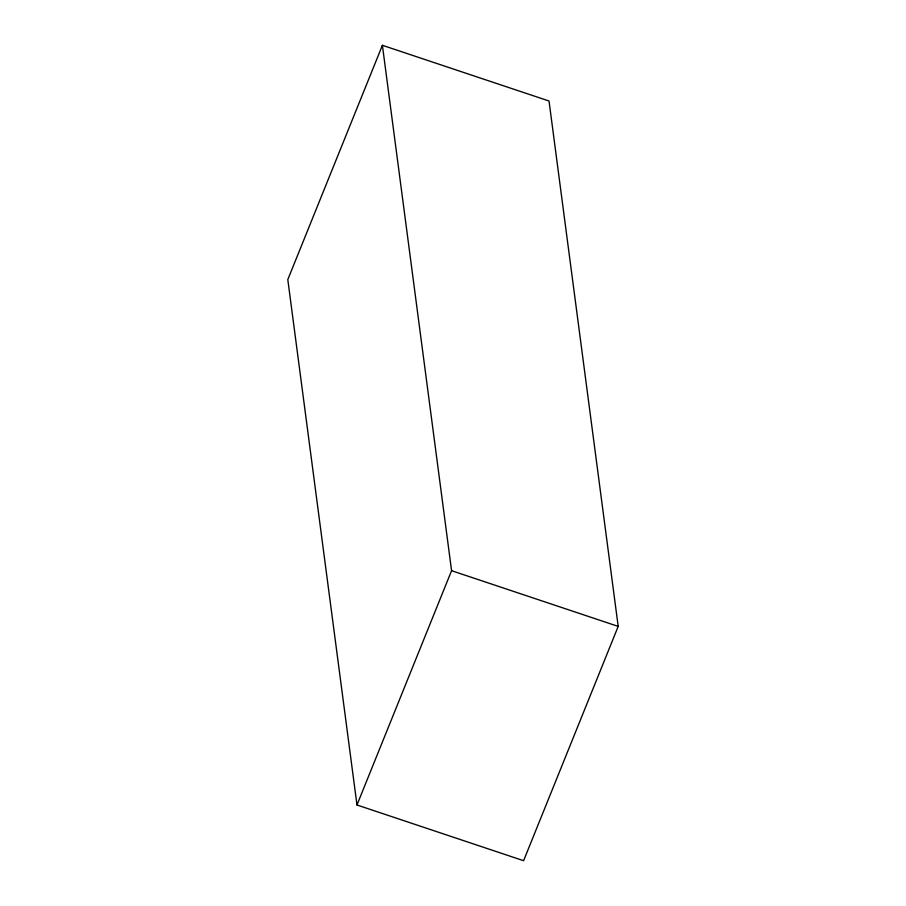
<?xml version="1.0" encoding="UTF-8"?>
<svg xmlns="http://www.w3.org/2000/svg" width="906" height="906" viewBox="0 0 906 906"><rect width="100%" height="100%" fill="white"/><g stroke="black" fill="none" stroke-linecap="round" stroke-linejoin="round"><path stroke-width="1.36" d="M382.4 45.3L287.802 279.603L356.975 804.992L523.6 860.7L618.198 626.397L549.025 101.008L382.4 45.3L451.573 570.689L356.975 804.992M451.573 570.689L618.198 626.397"/></g></svg>
